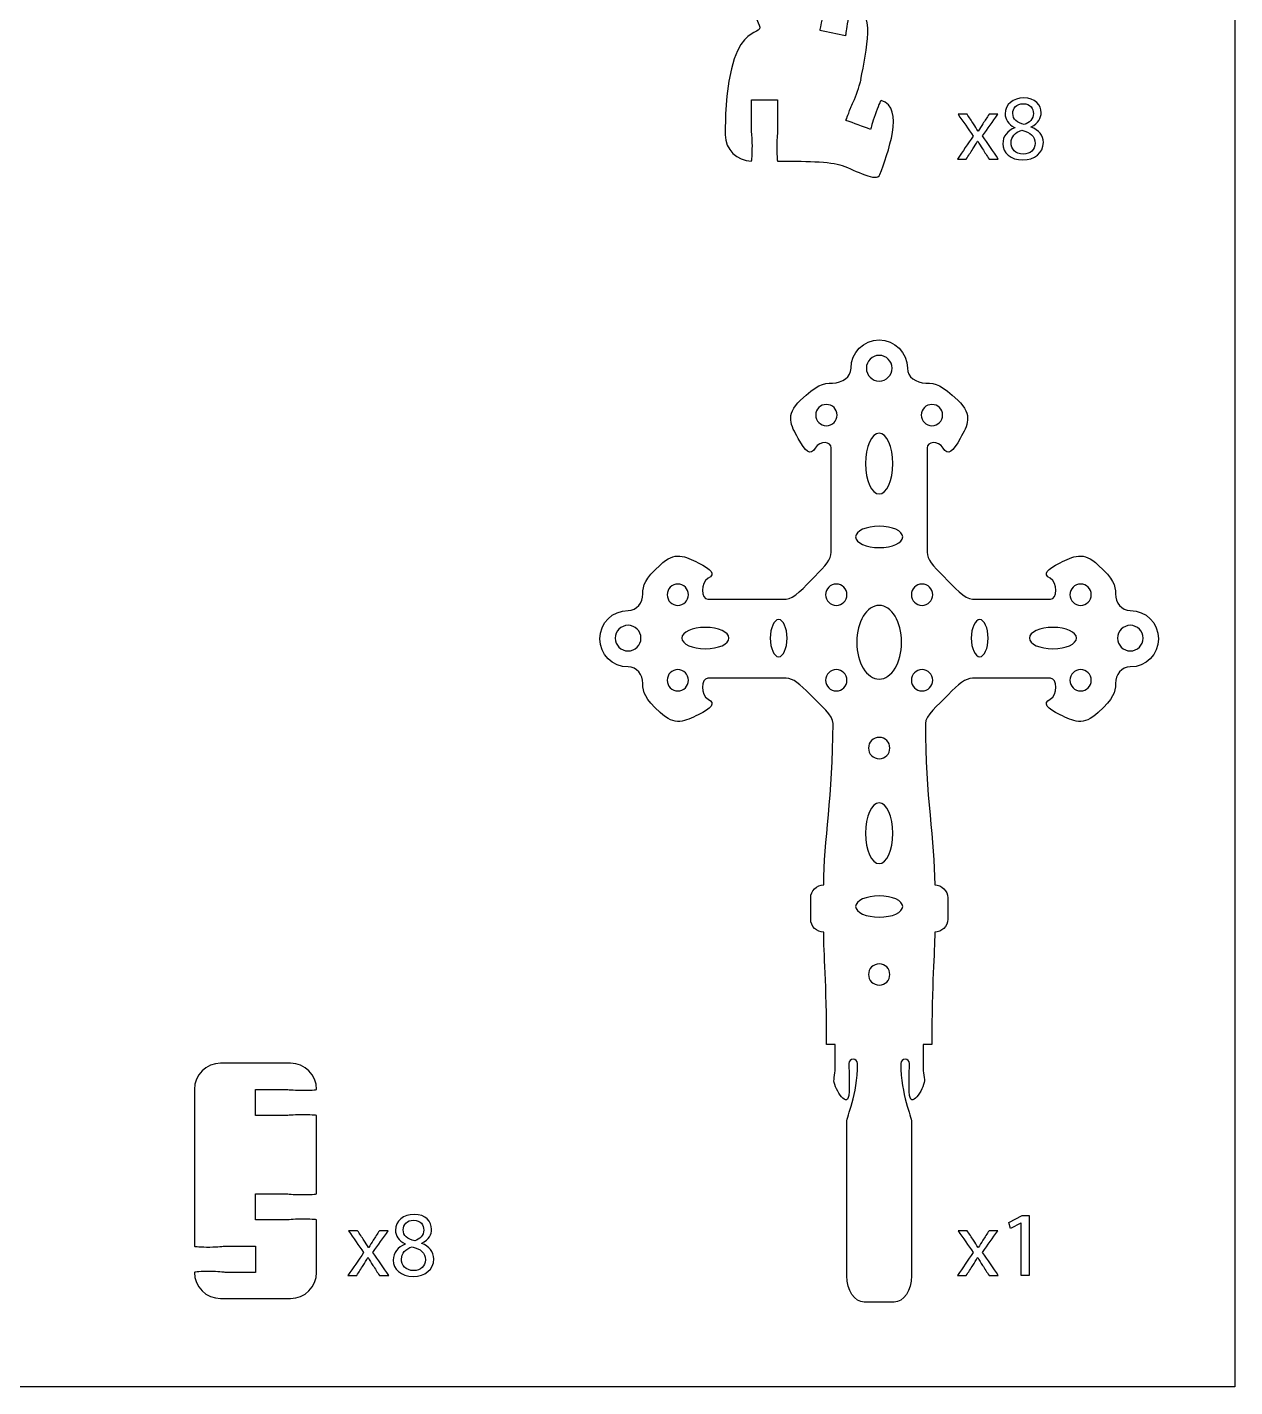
# Model space of a CAD drawing. Extents: x 0 to 470, y 0 to 300.
# Drawn here: x 331.8 to 470.2, y 0.2 to 155.9 of the extents above; entities that cross this region are included whole.
import ezdxf

# ---------------------------------------------------------------- set-up
doc = ezdxf.new("R2010")
doc.units = 0
doc.header["$MEASUREMENT"] = 0
doc.layers.add('DEFAULT', color=18, linetype='CONTINUOUS')

msp = doc.modelspace()

# ---------------------------------------------------------------- linework, layer by layer
at = {"layer": 'DEFAULT', "color": 18}
msp.add_lwpolyline([(470.18, 0.18), (0.18, 0.18), (0.18, 300.18), (470.18, 300.18)], close=True, dxfattribs=at)
at = {"layer": 'DEFAULT', "color": 6}
msp.add_lwpolyline([(445.69, 18.94), (445.67, 18.94), (444.47, 18.3), (444.29, 19.01), (445.8, 19.81), (446.59, 19.81), (446.59, 12.93), (445.69, 12.93)], close=True, dxfattribs=at)
at = {"layer": 'DEFAULT', "color": 1}
for points, knots in [([(367.3, 191.54), (367.24, 191.54), (367.2, 192.32), (367.2, 193.29), (367.2, 194.25), (367.3, 194.86), (367.3, 195.03), (367.3, 196.2), (367.3, 197.37), (367.3, 198.53), (366.3, 198.53), (365.3, 198.53), (364.3, 198.53), (364.3, 197.37), (364.3, 196.2), (364.3, 195.03), (364.3, 194.86), (364.4, 194.25), (364.4, 193.29), (364.4, 192.32), (364.35, 191.54), (364.3, 191.54), (362.64, 191.54), (361.3, 192.88), (361.3, 194.54), (361.3, 201.25), (362.65, 203.15), (362.65, 204.85), (362.65, 206.51), (363.99, 207.85), (365.65, 207.85), (365.69, 207.89), (366.26, 207.35), (366.92, 206.64), (367.58, 205.94), (367.92, 205.42), (368.04, 205.3), (368.64, 204.66), (369.07, 204.2), (369.07, 204.2), (369.8, 204.89), (370.53, 205.57), (371.26, 206.26), (371.14, 206.39), (370.65, 206.76), (369.99, 207.47), (369.32, 208.17), (368.82, 208.77), (368.86, 208.81), (370.8, 210.98), (373.97, 207.24), (376.36, 204.87), (376.41, 204.9), (376.9, 204.29), (377.46, 203.5), (378.01, 202.71), (378.29, 202.16), (378.38, 202.01), (378.89, 201.3), (379.25, 200.79), (379.25, 200.79), (380.07, 201.37), (380.88, 201.95), (381.7, 202.52), (381.6, 202.67), (381.17, 203.1), (380.61, 203.89), (380.05, 204.68), (379.63, 205.35), (379.68, 205.38), (381.9, 207.26), (384.52, 203.12), (386.57, 200.45), (386.61, 200.47), (387.01, 199.8), (387.46, 198.94), (387.91, 198.08), (388.1, 197.49), (388.18, 197.34), (388.58, 196.56), (388.87, 196.01), (388.87, 196.01), (389.75, 196.47), (390.64, 196.93), (391.53, 197.39), (391.45, 197.54), (391.08, 198.04), (390.64, 198.9), (390.19, 199.75), (389.87, 200.47), (389.92, 200.5), (392.38, 202.05), (394.41, 197.6), (396.07, 194.66), (396.11, 194.68), (396.42, 193.96), (396.74, 193.05), (397.07, 192.13), (397.17, 191.53), (397.23, 191.36), (397.53, 190.54), (397.73, 189.95), (397.73, 189.95), (398.68, 190.28), (399.62, 190.62), (400.56, 190.95), (400.5, 191.12), (400.21, 191.66), (399.88, 192.57), (399.56, 193.48), (399.34, 194.23), (399.39, 194.25), (402.04, 195.45), (403.44, 190.76), (404.68, 187.63), (404.74, 187.63), (404.93, 186.88), (405.13, 185.93), (405.32, 184.99), (405.35, 184.37), (405.38, 184.2), (405.56, 183.34), (405.68, 182.73), (405.68, 182.73), (406.66, 182.93), (407.64, 183.13), (408.62, 183.33), (408.59, 183.51), (408.37, 184.08), (408.17, 185.03), (407.98, 185.98), (407.87, 186.75), (407.92, 186.76), (410.71, 187.59), (411.45, 182.75), (412.24, 179.48), (412.3, 179.48), (412.39, 178.7), (412.46, 177.74), (412.52, 176.77), (412.46, 176.16), (412.47, 175.98), (412.53, 175.11), (412.56, 174.49), (412.56, 174.49), (413.56, 174.55), (414.56, 174.61), (415.56, 174.68), (415.55, 174.86), (415.41, 175.46), (415.35, 176.42), (415.28, 177.39), (415.28, 178.17), (415.33, 178.17), (418.21, 178.61), (418.28, 173.72), (418.62, 170.36), (418.67, 170.36), (418.66, 169.57), (418.59, 168.61), (418.52, 167.65), (418.37, 167.05), (418.36, 166.87), (418.29, 166), (418.25, 165.38), (418.25, 165.38), (419.25, 165.3), (420.24, 165.23), (421.24, 165.15), (421.25, 165.33), (421.2, 165.94), (421.27, 166.91), (421.34, 167.87), (421.44, 168.65), (421.5, 168.65), (424.41, 168.68), (423.8, 163.82), (423.67, 160.46), (423.73, 160.45), (423.61, 159.67), (423.41, 158.73), (423.2, 157.78), (422.98, 157.21), (422.94, 157.04), (422.76, 156.18), (422.63, 155.57), (422.63, 155.57), (423.6, 155.36), (424.58, 155.15), (425.56, 154.94), (425.6, 155.11), (425.63, 155.73), (425.83, 156.67), (426.03, 157.61), (426.24, 158.36), (426.3, 158.36), (429.18, 158), (427.91, 153.27), (427.33, 149.95), (427.38, 149.94), (427.15, 149.18), (426.82, 148.27), (426.49, 147.37), (426.19, 146.83), (426.13, 146.67), (425.83, 145.84), (425.61, 145.25), (425.61, 145.25), (426.55, 144.91), (427.49, 144.57), (428.43, 144.23), (428.49, 144.39), (428.61, 145), (428.94, 145.91), (429.27, 146.82), (429.58, 147.54), (429.63, 147.52), (432.44, 146.76), (430.34, 141.38), (429.5, 139.05), (429.15, 138.1), (426.73, 139.53), (425.16, 140.1), (423.91, 140.56), (420.59, 140.6), (417.78, 140.6), (417.72, 140.6), (417.68, 141.38), (417.68, 142.35), (417.68, 143.32), (417.78, 143.93), (417.78, 144.1), (417.78, 145.27), (417.78, 146.43), (417.78, 147.6), (416.78, 147.6), (415.78, 147.6), (414.78, 147.6), (414.78, 146.43), (414.78, 145.27), (414.78, 144.1), (414.78, 143.93), (414.88, 143.32), (414.88, 142.35), (414.88, 141.38), (414.83, 140.6), (414.78, 140.6), (413.12, 140.6), (411.77, 141.94), (411.77, 143.6), (411.77, 157.42), (416.34, 154.58), (415.68, 156.17), (408.43, 173.69), (394.42, 187.67), (376.91, 194.94), (375.2, 195.65), (372.8, 191.54), (367.3, 191.54)], [1, 1, 1, 1, 2, 2, 2, 3, 3, 3, 12.92, 12.92, 12.92, 21.42, 21.42, 21.42, 31.34, 31.34, 31.34, 32.34, 32.34, 32.34, 33.34, 33.34, 33.34, 34.34, 34.34, 34.34, 35.34, 35.34, 35.34, 36.34, 36.34, 36.34, 37.34, 37.34, 37.34, 38.34, 38.34, 38.34, 39.34, 39.34, 39.34, 47.84367, 47.84367, 47.84367, 48.84367, 48.84367, 48.84367, 49.84367, 49.84367, 49.84367, 50.84367, 50.84367, 50.84367, 51.84367, 51.84367, 51.84367, 52.84367, 52.84367, 52.84367, 53.84367, 53.84367, 53.84367, 62.350726, 62.350726, 62.350726, 63.350726, 63.350726, 63.350726, 64.350726, 64.350726, 64.350726, 65.350726, 65.350726, 65.350726, 66.350726, 66.350726, 66.350726, 67.350726, 67.350726, 67.350726, 68.350726, 68.350726, 68.350726, 76.853114, 76.853114, 76.853114, 77.853114, 77.853114, 77.853114, 78.853114, 78.853114, 78.853114, 79.853114, 79.853114, 79.853114, 80.853114, 80.853114, 80.853114, 81.853114, 81.853114, 81.853114, 82.853114, 82.853114, 82.853114, 91.348348, 91.348348, 91.348348, 92.348348, 92.348348, 92.348348, 93.348348, 93.348348, 93.348348, 94.348348, 94.348348, 94.348348, 95.348348, 95.348348, 95.348348, 96.348348, 96.348348, 96.348348, 97.348348, 97.348348, 97.348348, 105.852053, 105.852053, 105.852053, 106.852053, 106.852053, 106.852053, 107.852053, 107.852053, 107.852053, 108.852053, 108.852053, 108.852053, 109.852053, 109.852053, 109.852053, 110.852053, 110.852053, 110.852053, 111.852053, 111.852053, 111.852053, 120.359849, 120.359849, 120.359849, 121.359849, 121.359849, 121.359849, 122.359849, 122.359849, 122.359849, 123.359849, 123.359849, 123.359849, 124.359849, 124.359849, 124.359849, 125.359849, 125.359849, 125.359849, 126.359849, 126.359849, 126.359849, 134.863219, 134.863219, 134.863219, 135.863219, 135.863219, 135.863219, 136.863219, 136.863219, 136.863219, 137.863219, 137.863219, 137.863219, 138.863219, 138.863219, 138.863219, 139.863219, 139.863219, 139.863219, 140.863219, 140.863219, 140.863219, 149.371497, 149.371497, 149.371497, 150.371497, 150.371497, 150.371497, 151.371497, 151.371497, 151.371497, 152.371497, 152.371497, 152.371497, 153.371497, 153.371497, 153.371497, 154.371497, 154.371497, 154.371497, 155.371497, 155.371497, 155.371497, 163.871503, 163.871503, 163.871503, 164.871503, 164.871503, 164.871503, 165.871503, 165.871503, 165.871503, 166.871503, 166.871503, 166.871503, 167.871503, 167.871503, 167.871503, 168.871503, 168.871503, 168.871503, 169.871503, 169.871503, 169.871503, 170.871503, 170.871503, 170.871503, 180.791503, 180.791503, 180.791503, 189.291503, 189.291503, 189.291503, 199.211503, 199.211503, 199.211503, 200.211503, 200.211503, 200.211503, 201.211503, 201.211503, 201.211503, 202.211503, 202.211503, 202.211503, 203.211503, 203.211503, 203.211503, 204.211503, 204.211503, 204.211503, 205.211503, 205.211503, 205.211503, 205.211503]), ([(458.2, 89.11), (457.18, 89.11), (456.5, 90), (456.5, 91.01), (456.5, 92.02), (456.27, 92.68), (454.53, 94.32), (452.79, 95.96), (451.66, 95.31), (450.15, 94.57), (448.65, 93.84), (448.1, 93.28), (449.03, 92.8), (449.95, 92.31), (449.8, 90.41), (449.06, 90.41), (446.08, 90.41), (443.09, 90.41), (440.1, 90.41), (439.21, 90.41), (438.03, 91.78), (436.81, 93), (435.55, 94.26), (434.91, 94.95), (434.91, 95.79), (434.91, 99.77), (434.91, 103.75), (434.91, 107.73), (434.91, 108.47), (436.2, 108.62), (436.74, 107.7), (437.28, 106.77), (437.9, 107.32), (438.71, 108.83), (439.52, 110.33), (440.24, 111.46), (438.43, 113.2), (436.61, 114.94), (435.88, 115.17), (434.76, 115.17), (433.64, 115.17), (432.65, 115.85), (432.65, 116.87), (432.65, 118.65), (431.2, 120.1), (429.42, 120.1), (427.63, 120.1), (426.19, 118.65), (426.19, 116.87), (426.19, 115.85), (425.2, 115.17), (424.07, 115.17), (422.96, 115.17), (422.22, 114.94), (420.41, 113.2), (418.59, 111.46), (419.31, 110.33), (420.13, 108.83), (420.94, 107.32), (421.55, 106.77), (422.09, 107.7), (422.64, 108.62), (423.92, 108.47), (423.92, 107.73), (423.92, 103.75), (423.92, 99.77), (423.92, 95.79), (423.92, 94.95), (423.28, 94.26), (422.03, 93), (420.81, 91.78), (419.62, 90.41), (418.74, 90.41), (415.75, 90.41), (412.76, 90.41), (409.77, 90.41), (409.03, 90.41), (408.88, 92.31), (409.81, 92.8), (410.73, 93.28), (410.18, 93.84), (408.68, 94.57), (407.17, 95.31), (406.04, 95.96), (404.3, 94.32), (402.56, 92.68), (402.33, 92.02), (402.33, 91.01), (402.33, 90), (401.65, 89.11), (400.63, 89.11), (398.85, 89.11), (397.4, 87.66), (397.4, 85.87), (397.4, 84.09), (398.85, 82.64), (400.63, 82.64), (401.65, 82.64), (402.33, 81.75), (402.33, 80.74), (402.33, 79.73), (402.56, 79.07), (404.3, 77.43), (406.04, 75.79), (407.17, 76.44), (408.68, 77.17), (410.18, 77.9), (410.73, 78.47), (409.81, 78.95), (408.88, 79.44), (409.03, 81.34), (409.77, 81.34), (412.76, 81.34), (415.75, 81.34), (418.74, 81.34), (419.58, 81.34), (420.27, 80.71), (421.53, 79.45), (422.75, 78.23), (424.13, 77.04), (424.13, 76.16), (424.13, 67.79), (423.06, 62.76), (423.06, 57.67), (422.24, 57.67), (421.57, 57), (421.57, 56.18), (421.57, 55.37), (421.57, 54.56), (421.57, 53.75), (421.57, 52.93), (422.24, 52.26), (423.06, 52.26), (423.06, 49.83), (423.39, 46.5), (423.39, 39.38), (423.72, 39.38), (424.05, 39.38), (424.38, 39.38), (424.38, 38.38), (424.38, 37.38), (424.38, 36.38), (424.33, 36.05), (424.29, 35.71), (424.24, 35.38), (424.12, 34.63), (425.7, 31.94), (425.93, 33.56), (426.07, 34.51), (425.93, 37.21), (425.93, 37.21), (425.93, 37.48), (426.16, 37.71), (426.43, 37.71), (426.71, 37.71), (426.93, 37.48), (426.93, 37.21), (426.93, 33.48), (425.7, 31.26), (425.7, 30.47), (425.7, 24.61), (425.7, 18.74), (425.7, 12.88), (425.7, 11.22), (426.6, 9.88), (427.7, 9.88), (428.85, 9.88), (429.99, 9.88), (431.13, 9.88), (432.24, 9.88), (433.13, 11.22), (433.13, 12.88), (433.13, 18.74), (433.13, 24.61), (433.13, 30.47), (433.13, 31.26), (431.9, 33.48), (431.9, 37.21), (431.9, 37.48), (432.12, 37.71), (432.4, 37.71), (432.68, 37.71), (432.9, 37.48), (432.9, 37.21), (432.9, 37.21), (432.77, 34.51), (432.9, 33.56), (433.13, 31.94), (434.71, 34.63), (434.6, 35.38), (434.55, 35.71), (434.5, 36.05), (434.45, 36.38), (434.45, 37.38), (434.45, 38.38), (434.45, 39.38), (434.78, 39.38), (435.12, 39.38), (435.45, 39.38), (435.45, 46.5), (435.78, 49.83), (435.78, 52.26), (436.6, 52.26), (437.27, 52.93), (437.27, 53.75), (437.27, 54.56), (437.27, 55.37), (437.27, 56.18), (437.27, 57), (436.6, 57.67), (435.78, 57.67), (435.78, 62.76), (434.71, 67.79), (434.71, 76.16), (434.71, 77.04), (436.09, 78.23), (437.31, 79.45), (438.57, 80.71), (439.26, 81.34), (440.1, 81.34), (443.09, 81.34), (446.08, 81.34), (449.06, 81.34), (449.8, 81.34), (449.95, 79.44), (449.03, 78.95), (448.1, 78.47), (448.65, 77.9), (450.15, 77.17), (451.66, 76.44), (452.79, 75.79), (454.53, 77.43), (456.27, 79.07), (456.5, 79.73), (456.5, 80.74), (456.5, 81.75), (457.18, 82.64), (458.2, 82.64), (459.99, 82.64), (461.43, 84.09), (461.43, 85.87), (461.43, 87.66), (459.99, 89.11), (458.2, 89.11)], [1, 1, 1, 1, 2, 2, 2, 3, 3, 3, 4, 4, 4, 5, 5, 5, 6, 6, 6, 31.41, 31.41, 31.41, 32.41, 32.41, 32.41, 33.41, 33.41, 33.41, 67.25, 67.25, 67.25, 68.25, 68.25, 68.25, 69.25, 69.25, 69.25, 70.25, 70.25, 70.25, 71.25, 71.25, 71.25, 72.25, 72.25, 72.25, 73.25, 73.25, 73.25, 74.25, 74.25, 74.25, 75.25, 75.25, 75.25, 76.25, 76.25, 76.25, 77.25, 77.25, 77.25, 78.25, 78.25, 78.25, 79.25, 79.25, 79.25, 113.09, 113.09, 113.09, 114.09, 114.09, 114.09, 115.09, 115.09, 115.09, 140.51, 140.51, 140.51, 141.51, 141.51, 141.51, 142.51, 142.51, 142.51, 143.51, 143.51, 143.51, 144.51, 144.51, 144.51, 145.51, 145.51, 145.51, 146.51, 146.51, 146.51, 147.51, 147.51, 147.51, 148.51, 148.51, 148.51, 149.51, 149.51, 149.51, 150.51, 150.51, 150.51, 151.51, 151.51, 151.51, 152.51, 152.51, 152.51, 177.93, 177.93, 177.93, 178.93, 178.93, 178.93, 179.93, 179.93, 179.93, 180.93, 180.93, 180.93, 181.93, 181.93, 181.93, 188.82, 188.82, 188.82, 189.82, 189.82, 189.82, 190.82, 190.82, 190.82, 193.65, 193.65, 193.65, 202.15, 202.15, 202.15, 205.010996, 205.010996, 205.010996, 206.010996, 206.010996, 206.010996, 207.010996, 207.010996, 207.010996, 208.010996, 208.010996, 208.010996, 209.010996, 209.010996, 209.010996, 210.010996, 210.010996, 210.010996, 259.880996, 259.880996, 259.880996, 260.880996, 260.880996, 260.880996, 270.590996, 270.590996, 270.590996, 271.590996, 271.590996, 271.590996, 321.460996, 321.460996, 321.460996, 322.460996, 322.460996, 322.460996, 323.460996, 323.460996, 323.460996, 324.460996, 324.460996, 324.460996, 325.460996, 325.460996, 325.460996, 326.460996, 326.460996, 326.460996, 329.323478, 329.323478, 329.323478, 337.823478, 337.823478, 337.823478, 340.663478, 340.663478, 340.663478, 341.663478, 341.663478, 341.663478, 342.663478, 342.663478, 342.663478, 349.553478, 349.553478, 349.553478, 350.553478, 350.553478, 350.553478, 351.553478, 351.553478, 351.553478, 352.553478, 352.553478, 352.553478, 353.553478, 353.553478, 353.553478, 378.963478, 378.963478, 378.963478, 379.963478, 379.963478, 379.963478, 380.963478, 380.963478, 380.963478, 381.963478, 381.963478, 381.963478, 382.963478, 382.963478, 382.963478, 383.963478, 383.963478, 383.963478, 384.963478, 384.963478, 384.963478, 385.963478, 385.963478, 385.963478, 385.963478]), ([(429.42, 118.34), (430.23, 118.34), (430.89, 117.68), (430.89, 116.87), (430.89, 116.05), (430.23, 115.39), (429.42, 115.39), (428.61, 115.39), (427.95, 116.05), (427.95, 116.87), (427.95, 117.68), (428.61, 118.34), (429.42, 118.34)], [1, 1, 1, 1, 2, 2, 2, 3, 3, 3, 4, 4, 4, 5, 5, 5, 5]), ([(423.37, 110.27), (422.69, 110.27), (422.15, 110.82), (422.15, 111.49), (422.15, 112.17), (422.69, 112.71), (423.37, 112.71), (424.05, 112.71), (424.6, 112.17), (424.6, 111.49), (424.6, 110.82), (424.05, 110.27), (423.37, 110.27)], [1, 1, 1, 1, 2, 2, 2, 3, 3, 3, 4, 4, 4, 5, 5, 5, 5]), ([(435.46, 112.71), (436.14, 112.71), (436.69, 112.17), (436.69, 111.49), (436.69, 110.82), (436.14, 110.27), (435.46, 110.27), (434.79, 110.27), (434.24, 110.82), (434.24, 111.49), (434.24, 112.17), (434.79, 112.71), (435.46, 112.71)], [1, 1, 1, 1, 2, 2, 2, 3, 3, 3, 4, 4, 4, 5, 5, 5, 5]), ([(429.42, 109.41), (430.29, 109.41), (430.99, 107.86), (430.99, 105.94), (430.99, 104.01), (430.29, 102.46), (429.42, 102.46), (428.55, 102.46), (427.84, 104.01), (427.84, 105.94), (427.84, 107.86), (428.55, 109.41), (429.42, 109.41)], [1, 1, 1, 1, 2, 2, 2, 3, 3, 3, 4, 4, 4, 5, 5, 5, 5]), ([(429.42, 96.32), (427.93, 96.32), (426.72, 96.87), (426.72, 97.54), (426.72, 98.22), (427.93, 98.77), (429.42, 98.77), (430.91, 98.77), (432.11, 98.22), (432.11, 97.54), (432.11, 96.87), (430.91, 96.32), (429.42, 96.32)], [1, 1, 1, 1, 2, 2, 2, 3, 3, 3, 4, 4, 4, 5, 5, 5, 5]), ([(406.34, 92.14), (407.01, 92.14), (407.56, 91.59), (407.56, 90.92), (407.56, 90.24), (407.01, 89.69), (406.34, 89.69), (405.66, 89.69), (405.12, 90.24), (405.12, 90.92), (405.12, 91.59), (405.66, 92.14), (406.34, 92.14)], [1, 1, 1, 1, 2, 2, 2, 3, 3, 3, 4, 4, 4, 5, 5, 5, 5]), ([(424.5, 89.69), (423.82, 89.69), (423.28, 90.24), (423.28, 90.92), (423.28, 91.59), (423.82, 92.14), (424.5, 92.14), (425.17, 92.14), (425.72, 91.59), (425.72, 90.92), (425.72, 90.24), (425.17, 89.69), (424.5, 89.69)], [1, 1, 1, 1, 2, 2, 2, 3, 3, 3, 4, 4, 4, 5, 5, 5, 5]), ([(434.34, 89.69), (433.66, 89.69), (433.11, 90.24), (433.11, 90.92), (433.11, 91.59), (433.66, 92.14), (434.34, 92.14), (435.01, 92.14), (435.56, 91.59), (435.56, 90.92), (435.56, 90.24), (435.01, 89.69), (434.34, 89.69)], [1, 1, 1, 1, 2, 2, 2, 3, 3, 3, 4, 4, 4, 5, 5, 5, 5]), ([(452.5, 89.69), (451.82, 89.69), (451.28, 90.24), (451.28, 90.92), (451.28, 91.59), (451.82, 92.14), (452.5, 92.14), (453.17, 92.14), (453.72, 91.59), (453.72, 90.92), (453.72, 90.24), (453.17, 89.69), (452.5, 89.69)], [1, 1, 1, 1, 2, 2, 2, 3, 3, 3, 4, 4, 4, 5, 5, 5, 5]), ([(429.42, 81.25), (428, 81.25), (426.84, 83.14), (426.84, 85.47), (426.84, 87.8), (428, 89.69), (429.42, 89.69), (430.84, 89.69), (431.99, 87.8), (431.99, 85.47), (431.99, 83.14), (430.84, 81.25), (429.42, 81.25)], [1, 1, 1, 1, 2, 2, 2, 3, 3, 3, 4, 4, 4, 5, 5, 5, 5]), ([(400.63, 84.47), (399.82, 84.47), (399.16, 85.13), (399.16, 85.94), (399.16, 86.75), (399.82, 87.41), (400.63, 87.41), (401.45, 87.41), (402.11, 86.75), (402.11, 85.94), (402.11, 85.13), (401.45, 84.47), (400.63, 84.47)], [1, 1, 1, 1, 2, 2, 2, 3, 3, 3, 4, 4, 4, 5, 5, 5, 5]), ([(417.9, 83.81), (417.36, 83.81), (416.93, 84.76), (416.93, 85.94), (416.93, 87.12), (417.36, 88.07), (417.9, 88.07), (418.43, 88.07), (418.86, 87.12), (418.86, 85.94), (418.86, 84.76), (418.43, 83.81), (417.9, 83.81)], [1, 1, 1, 1, 2, 2, 2, 3, 3, 3, 4, 4, 4, 5, 5, 5, 5]), ([(440.94, 83.81), (440.41, 83.81), (439.97, 84.76), (439.97, 85.94), (439.97, 87.12), (440.41, 88.07), (440.94, 88.07), (441.47, 88.07), (441.9, 87.12), (441.9, 85.94), (441.9, 84.76), (441.47, 83.81), (440.94, 83.81)], [1, 1, 1, 1, 2, 2, 2, 3, 3, 3, 4, 4, 4, 5, 5, 5, 5]), ([(458.2, 84.47), (457.39, 84.47), (456.73, 85.13), (456.73, 85.94), (456.73, 86.75), (457.39, 87.41), (458.2, 87.41), (459.01, 87.41), (459.67, 86.75), (459.67, 85.94), (459.67, 85.13), (459.01, 84.47), (458.2, 84.47)], [1, 1, 1, 1, 2, 2, 2, 3, 3, 3, 4, 4, 4, 5, 5, 5, 5]), ([(409.5, 84.72), (408.01, 84.72), (406.8, 85.27), (406.8, 85.94), (406.8, 86.62), (408.01, 87.17), (409.5, 87.17), (410.99, 87.17), (412.2, 86.62), (412.2, 85.94), (412.2, 85.27), (410.99, 84.72), (409.5, 84.72)], [1, 1, 1, 1, 2, 2, 2, 3, 3, 3, 4, 4, 4, 5, 5, 5, 5]), ([(449.33, 84.72), (447.84, 84.72), (446.63, 85.27), (446.63, 85.94), (446.63, 86.62), (447.84, 87.17), (449.33, 87.17), (450.82, 87.17), (452.03, 86.62), (452.03, 85.94), (452.03, 85.27), (450.82, 84.72), (449.33, 84.72)], [1, 1, 1, 1, 2, 2, 2, 3, 3, 3, 4, 4, 4, 5, 5, 5, 5]), ([(406.34, 79.89), (405.66, 79.89), (405.12, 80.44), (405.12, 81.12), (405.12, 81.79), (405.66, 82.34), (406.34, 82.34), (407.01, 82.34), (407.56, 81.79), (407.56, 81.12), (407.56, 80.44), (407.01, 79.89), (406.34, 79.89)], [1, 1, 1, 1, 2, 2, 2, 3, 3, 3, 4, 4, 4, 5, 5, 5, 5]), ([(424.5, 79.89), (423.82, 79.89), (423.28, 80.44), (423.28, 81.12), (423.28, 81.79), (423.82, 82.34), (424.5, 82.34), (425.17, 82.34), (425.72, 81.79), (425.72, 81.12), (425.72, 80.44), (425.17, 79.89), (424.5, 79.89)], [1, 1, 1, 1, 2, 2, 2, 3, 3, 3, 4, 4, 4, 5, 5, 5, 5]), ([(434.34, 79.89), (433.66, 79.89), (433.11, 80.44), (433.11, 81.12), (433.11, 81.79), (433.66, 82.34), (434.34, 82.34), (435.01, 82.34), (435.56, 81.79), (435.56, 81.12), (435.56, 80.44), (435.01, 79.89), (434.34, 79.89)], [1, 1, 1, 1, 2, 2, 2, 3, 3, 3, 4, 4, 4, 5, 5, 5, 5]), ([(452.5, 79.89), (451.82, 79.89), (451.28, 80.44), (451.28, 81.12), (451.28, 81.79), (451.82, 82.34), (452.5, 82.34), (453.17, 82.34), (453.72, 81.79), (453.72, 81.12), (453.72, 80.44), (453.17, 79.89), (452.5, 79.89)], [1, 1, 1, 1, 2, 2, 2, 3, 3, 3, 4, 4, 4, 5, 5, 5, 5]), ([(428.19, 73.35), (428.19, 74.03), (428.74, 74.57), (429.42, 74.57), (430.09, 74.57), (430.64, 74.03), (430.64, 73.35), (430.64, 72.68), (430.09, 72.13), (429.42, 72.13), (428.74, 72.13), (428.19, 72.68), (428.19, 73.35)], [1, 1, 1, 1, 2, 2, 2, 3, 3, 3, 4, 4, 4, 5, 5, 5, 5]), ([(429.42, 67.07), (430.29, 67.07), (430.99, 65.51), (430.99, 63.59), (430.99, 61.67), (430.29, 60.11), (429.42, 60.11), (428.55, 60.11), (427.84, 61.67), (427.84, 63.59), (427.84, 65.51), (428.55, 67.07), (429.42, 67.07)], [1, 1, 1, 1, 2, 2, 2, 3, 3, 3, 4, 4, 4, 5, 5, 5, 5]), ([(429.42, 53.98), (427.93, 53.98), (426.72, 54.52), (426.72, 55.2), (426.72, 55.87), (427.93, 56.42), (429.42, 56.42), (430.91, 56.42), (432.11, 55.87), (432.11, 55.2), (432.11, 54.52), (430.91, 53.98), (429.42, 53.98)], [1, 1, 1, 1, 2, 2, 2, 3, 3, 3, 4, 4, 4, 5, 5, 5, 5]), ([(429.42, 46.19), (428.74, 46.19), (428.19, 46.74), (428.19, 47.41), (428.19, 48.08), (428.74, 48.63), (429.42, 48.63), (430.09, 48.63), (430.64, 48.08), (430.64, 47.41), (430.64, 46.74), (430.09, 46.19), (429.42, 46.19)], [1, 1, 1, 1, 2, 2, 2, 3, 3, 3, 4, 4, 4, 5, 5, 5, 5]), ([(363.19, 31.34), (364.16, 31.34), (364.94, 31.3), (364.94, 31.25), (364.94, 28.26), (364.94, 25.27), (364.94, 22.29), (364.94, 22.23), (364.16, 22.19), (363.19, 22.19), (362.22, 22.19), (361.61, 22.29), (361.44, 22.29), (360.27, 22.29), (359.11, 22.29), (357.94, 22.29), (357.94, 21.29), (357.94, 20.29), (357.94, 19.29), (359.11, 19.29), (360.27, 19.29), (361.44, 19.29), (361.61, 19.29), (362.22, 19.39), (363.19, 19.39), (364.16, 19.39), (364.94, 19.34), (364.94, 19.29), (364.94, 17.29), (364.94, 15.29), (364.94, 13.29), (364.94, 11.63), (363.6, 10.29), (361.94, 10.29), (359.27, 10.29), (356.61, 10.29), (353.94, 10.29), (352.28, 10.29), (350.94, 11.63), (350.94, 13.29), (350.94, 13.34), (351.72, 13.39), (352.69, 13.39), (353.66, 13.39), (354.27, 13.29), (354.44, 13.29), (355.61, 13.29), (356.77, 13.29), (357.94, 13.29), (357.94, 14.29), (357.94, 15.29), (357.94, 16.29), (356.77, 16.29), (355.61, 16.29), (354.44, 16.29), (354.27, 16.29), (353.66, 16.19), (352.69, 16.19), (351.72, 16.19), (350.94, 16.23), (350.94, 16.29), (350.94, 22.27), (350.94, 28.26), (350.94, 34.24), (350.94, 35.9), (352.28, 37.24), (353.94, 37.24), (356.61, 37.24), (359.27, 37.24), (361.94, 37.24), (363.6, 37.24), (364.94, 35.9), (364.94, 34.24), (364.94, 34.19), (364.16, 34.15), (363.19, 34.15), (362.22, 34.15), (361.61, 34.24), (361.44, 34.24), (360.27, 34.24), (359.11, 34.24), (357.94, 34.24), (357.94, 33.25), (357.94, 32.25), (357.94, 31.25), (359.11, 31.25), (360.27, 31.25), (361.44, 31.25), (361.61, 31.25), (362.22, 31.34), (363.19, 31.34)], [1, 1, 1, 1, 2, 2, 2, 27.39, 27.39, 27.39, 28.39, 28.39, 28.39, 29.39, 29.39, 29.39, 39.31, 39.31, 39.31, 47.82, 47.82, 47.82, 57.74, 57.74, 57.74, 58.74, 58.74, 58.74, 59.74, 59.74, 59.74, 76.75, 76.75, 76.75, 77.75, 77.75, 77.75, 100.43, 100.43, 100.43, 101.43, 101.43, 101.43, 102.43, 102.43, 102.43, 103.43, 103.43, 103.43, 113.35, 113.35, 113.35, 121.86, 121.86, 121.86, 131.78, 131.78, 131.78, 132.78, 132.78, 132.78, 133.78, 133.78, 133.78, 184.68, 184.68, 184.68, 185.68, 185.68, 185.68, 208.36, 208.36, 208.36, 209.36, 209.36, 209.36, 210.36, 210.36, 210.36, 211.36, 211.36, 211.36, 221.28, 221.28, 221.28, 229.78, 229.78, 229.78, 239.7, 239.7, 239.7, 240.7, 240.7, 240.7, 240.7])]:
    msp.add_open_spline(points, degree=3, knots=knots, dxfattribs=at)
at = {"layer": 'DEFAULT', "color": 6}
for points, knots in [([(443.59, 142.58), (443.59, 143.45), (444.1, 144.06), (444.95, 144.42), (444.95, 144.43), (444.94, 144.44), (444.94, 144.45), (444.18, 144.81), (443.85, 145.4), (443.85, 146), (443.85, 147.09), (444.77, 147.83), (445.98, 147.83), (447.31, 147.83), (447.98, 146.99), (447.98, 146.13), (447.98, 145.55), (447.69, 144.93), (446.85, 144.52), (446.85, 144.51), (446.85, 144.5), (446.85, 144.49), (447.7, 144.15), (448.23, 143.55), (448.23, 142.72), (448.23, 141.52), (447.2, 140.72), (445.89, 140.72), (444.45, 140.72), (443.59, 141.57), (443.59, 142.58)], [1, 1, 1, 1, 2, 2, 2, 2.094557, 2.094557, 2.094557, 3.094557, 3.094557, 3.094557, 4.094557, 4.094557, 4.094557, 5.094557, 5.094557, 5.094557, 6.094557, 6.094557, 6.094557, 6.184557, 6.184557, 6.184557, 7.184557, 7.184557, 7.184557, 8.184557, 8.184557, 8.184557, 9.184557, 9.184557, 9.184557, 9.184557]), ([(444.73, 146.06), (444.73, 145.37), (445.25, 145), (446.04, 144.79), (446.63, 144.99), (447.09, 145.41), (447.09, 146.04), (447.09, 146.59), (446.76, 147.16), (445.92, 147.16), (445.15, 147.16), (444.73, 146.65), (444.73, 146.06)], [1, 1, 1, 1, 2, 2, 2, 3, 3, 3, 4, 4, 4, 5, 5, 5, 5]), ([(439.5, 145.95), (439.74, 145.59), (439.99, 145.22), (440.23, 144.85), (440.42, 144.57), (440.58, 144.3), (440.75, 144.02), (440.76, 144.02), (440.77, 144.02), (440.78, 144.02), (440.95, 144.32), (441.12, 144.59), (441.29, 144.86), (441.53, 145.23), (441.77, 145.59), (442.01, 145.95), (442.34, 145.95), (442.68, 145.95), (443.01, 145.95), (442.43, 145.13), (441.85, 144.3), (441.27, 143.48), (441.87, 142.6), (442.47, 141.71), (443.07, 140.83), (442.71, 140.83), (442.36, 140.83), (442.01, 140.83), (441.76, 141.22), (441.51, 141.6), (441.26, 141.99), (441.06, 142.28), (440.89, 142.57), (440.71, 142.87), (440.7, 142.87), (440.69, 142.87), (440.69, 142.87), (440.52, 142.57), (440.34, 142.29), (440.15, 141.99), (439.9, 141.6), (439.65, 141.22), (439.4, 140.83), (439.06, 140.83), (438.72, 140.83), (438.38, 140.83), (438.99, 141.7), (439.59, 142.57), (440.2, 143.45), (439.62, 144.28), (439.04, 145.12), (438.46, 145.95), (438.81, 145.95), (439.15, 145.95), (439.5, 145.95)], [0, 0, 0, 0, 3.744236, 3.744236, 3.744236, 4.744236, 4.744236, 4.744236, 4.834236, 4.834236, 4.834236, 5.834236, 5.834236, 5.834236, 9.536897, 9.536897, 9.536897, 12.387897, 12.387897, 12.387897, 20.977594, 20.977594, 20.977594, 30.046762, 30.046762, 30.046762, 33.046762, 33.046762, 33.046762, 36.949299, 36.949299, 36.949299, 37.949299, 37.949299, 37.949299, 38.010299, 38.010299, 38.010299, 39.010299, 39.010299, 39.010299, 42.897085, 42.897085, 42.897085, 45.806085, 45.806085, 45.806085, 54.835115, 54.835115, 54.835115, 63.480277, 63.480277, 63.480277, 66.419277, 66.419277, 66.419277, 66.419277]), ([(447.29, 142.62), (447.29, 143.46), (446.71, 143.86), (445.78, 144.12), (444.97, 143.89), (444.54, 143.36), (444.54, 142.7), (444.51, 142.01), (445.04, 141.39), (445.91, 141.39), (446.75, 141.39), (447.29, 141.91), (447.29, 142.62)], [1, 1, 1, 1, 2, 2, 2, 3, 3, 3, 4, 4, 4, 5, 5, 5, 5]), ([(373.72, 14.68), (373.72, 15.55), (374.24, 16.16), (375.09, 16.52), (375.08, 16.53), (375.08, 16.54), (375.07, 16.55), (374.31, 16.91), (373.98, 17.51), (373.98, 18.1), (373.98, 19.19), (374.91, 19.93), (376.11, 19.93), (377.45, 19.93), (378.11, 19.09), (378.11, 18.24), (378.11, 17.65), (377.83, 17.03), (376.98, 16.63), (376.98, 16.62), (376.98, 16.61), (376.98, 16.6), (377.84, 16.26), (378.37, 15.65), (378.37, 14.82), (378.37, 13.62), (377.34, 12.82), (376.03, 12.82), (374.59, 12.82), (373.72, 13.67), (373.72, 14.68)], [1, 1, 1, 1, 2, 2, 2, 2.094557, 2.094557, 2.094557, 3.094557, 3.094557, 3.094557, 4.094557, 4.094557, 4.094557, 5.094557, 5.094557, 5.094557, 6.094557, 6.094557, 6.094557, 6.184557, 6.184557, 6.184557, 7.184557, 7.184557, 7.184557, 8.184557, 8.184557, 8.184557, 9.184557, 9.184557, 9.184557, 9.184557]), ([(374.86, 18.16), (374.86, 17.47), (375.38, 17.1), (376.18, 16.89), (376.77, 17.09), (377.22, 17.52), (377.22, 18.14), (377.22, 18.69), (376.89, 19.26), (376.06, 19.26), (375.29, 19.26), (374.86, 18.75), (374.86, 18.16)], [1, 1, 1, 1, 2, 2, 2, 3, 3, 3, 4, 4, 4, 5, 5, 5, 5]), ([(369.63, 18.06), (369.88, 17.69), (370.12, 17.32), (370.37, 16.96), (370.56, 16.67), (370.71, 16.4), (370.88, 16.12), (370.89, 16.12), (370.9, 16.12), (370.92, 16.12), (371.08, 16.43), (371.25, 16.69), (371.42, 16.97), (371.66, 17.33), (371.9, 17.69), (372.14, 18.06), (372.48, 18.06), (372.81, 18.06), (373.15, 18.06), (372.57, 17.23), (371.98, 16.4), (371.4, 15.58), (372, 14.7), (372.6, 13.82), (373.2, 12.93), (372.85, 12.93), (372.5, 12.93), (372.14, 12.93), (371.89, 13.32), (371.64, 13.7), (371.39, 14.09), (371.19, 14.38), (371.02, 14.67), (370.84, 14.98), (370.83, 14.98), (370.83, 14.98), (370.82, 14.98), (370.65, 14.67), (370.47, 14.39), (370.28, 14.09), (370.03, 13.7), (369.79, 13.32), (369.54, 12.93), (369.2, 12.93), (368.86, 12.93), (368.51, 12.93), (369.12, 13.8), (369.73, 14.68), (370.33, 15.55), (369.75, 16.38), (369.18, 17.22), (368.6, 18.06), (368.94, 18.06), (369.29, 18.06), (369.63, 18.06)], [0, 0, 0, 0, 3.744236, 3.744236, 3.744236, 4.744236, 4.744236, 4.744236, 4.834236, 4.834236, 4.834236, 5.834236, 5.834236, 5.834236, 9.536897, 9.536897, 9.536897, 12.387897, 12.387897, 12.387897, 20.978411, 20.978411, 20.978411, 30.046752, 30.046752, 30.046752, 33.046752, 33.046752, 33.046752, 36.94929, 36.94929, 36.94929, 37.94929, 37.94929, 37.94929, 38.01029, 38.01029, 38.01029, 39.01029, 39.01029, 39.01029, 42.897075, 42.897075, 42.897075, 45.806075, 45.806075, 45.806075, 54.835105, 54.835105, 54.835105, 63.480267, 63.480267, 63.480267, 66.419267, 66.419267, 66.419267, 66.419267]), ([(439.5, 18.06), (439.74, 17.69), (439.99, 17.32), (440.23, 16.96), (440.42, 16.67), (440.58, 16.4), (440.75, 16.12), (440.76, 16.12), (440.77, 16.12), (440.78, 16.12), (440.95, 16.43), (441.12, 16.69), (441.29, 16.97), (441.53, 17.33), (441.77, 17.69), (442.01, 18.06), (442.34, 18.06), (442.68, 18.06), (443.01, 18.06), (442.43, 17.23), (441.85, 16.4), (441.27, 15.58), (441.87, 14.7), (442.47, 13.82), (443.07, 12.93), (442.71, 12.93), (442.36, 12.93), (442.01, 12.93), (441.76, 13.32), (441.51, 13.7), (441.26, 14.09), (441.06, 14.38), (440.89, 14.67), (440.71, 14.98), (440.7, 14.98), (440.69, 14.98), (440.69, 14.98), (440.52, 14.67), (440.34, 14.39), (440.15, 14.09), (439.9, 13.7), (439.65, 13.32), (439.4, 12.93), (439.06, 12.93), (438.72, 12.93), (438.38, 12.93), (438.99, 13.8), (439.59, 14.68), (440.2, 15.55), (439.62, 16.38), (439.04, 17.22), (438.46, 18.06), (438.81, 18.06), (439.15, 18.06), (439.5, 18.06)], [0, 0, 0, 0, 3.744236, 3.744236, 3.744236, 4.744236, 4.744236, 4.744236, 4.834236, 4.834236, 4.834236, 5.834236, 5.834236, 5.834236, 9.536897, 9.536897, 9.536897, 12.387897, 12.387897, 12.387897, 20.978411, 20.978411, 20.978411, 30.046752, 30.046752, 30.046752, 33.046752, 33.046752, 33.046752, 36.94929, 36.94929, 36.94929, 37.94929, 37.94929, 37.94929, 38.01029, 38.01029, 38.01029, 39.01029, 39.01029, 39.01029, 42.897075, 42.897075, 42.897075, 45.806075, 45.806075, 45.806075, 54.835105, 54.835105, 54.835105, 63.480267, 63.480267, 63.480267, 66.419267, 66.419267, 66.419267, 66.419267]), ([(377.42, 14.72), (377.42, 15.56), (376.84, 15.96), (375.91, 16.22), (375.11, 15.99), (374.67, 15.46), (374.67, 14.81), (374.64, 14.11), (375.17, 13.49), (376.05, 13.49), (376.88, 13.49), (377.42, 14.01), (377.42, 14.72)], [1, 1, 1, 1, 2, 2, 2, 3, 3, 3, 4, 4, 4, 5, 5, 5, 5])]:
    msp.add_open_spline(points, degree=3, knots=knots, dxfattribs=at)

doc.saveas('drawing.dxf')
